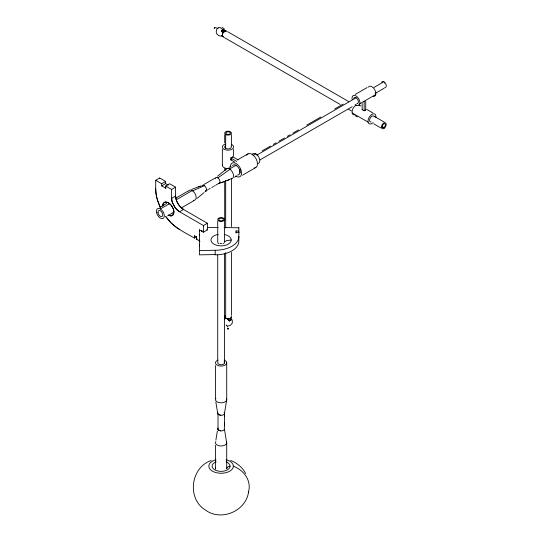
<?xml version="1.0" encoding="UTF-8"?>
<svg xmlns="http://www.w3.org/2000/svg" width="542" height="542" viewBox="0 0 542 542"><rect width="100%" height="100%" fill="white"/><g stroke="black" fill="none" stroke-linecap="round" stroke-linejoin="round"><path stroke-width="0.81" d="M159.856 206.516C157.41 200.845 155.73 194.802 155.703 188.589M161.665 185.804L165.649 188.243L166.143 187.952M165.649 188.101L165.649 186.028L169.626 183.731L175.588 187.173C175.317 193.399 174.897 200.425 179.192 205.526A11.551 6.673 60 0 0 183.548 209.476L207.41 223.263L207.41 229.903L203.433 232.2L201.448 231.055L201.942 230.763M165.649 183.508L161.665 185.947L161.665 183.731L155.703 180.29L155.703 189.144A31.517 18.198 60 0 0 157.376 199.89L160.317 207.45M207.41 223.677L207.41 223.263L203.433 225.56L179.571 211.78A11.551 6.673 60 0 1 175.215 207.823L172.2 202.003L171.611 197.776M165.649 186.028L171.611 189.47L171.611 198.331A10.535 6.084 60 0 0 172.505 202.911L175.174 207.769L179.571 211.78L183.548 209.483L179.151 205.472L176.482 200.615A10.535 6.084 60 0 1 175.588 196.035L175.588 195.479M194.483 237.965L194.483 238.101C184.165 232.132 172.586 226.874 165.798 216.549M196.475 239.117L199.957 241.265M199.456 250.546L215.208 250.262A23.624 13.638 0 0 0 238.832 236.617L238.832 237.254M199.456 245.912L199.456 244.632M199.456 241.319L199.456 240.038M199.456 235.689L199.707 234.557M199.456 231.102L199.456 229.822L201.448 230.967L201.942 230.682M201.448 231.326L201.448 230.967M203.433 225.973L203.433 225.56L203.433 232.2M215.208 254.564L199.456 254.855L199.456 229.822M224.469 425.924L224.469 422.618M224.469 241.671L224.469 219.524A3.374 1.951 0 0 0 219.408 217.837A3.374 1.951 0 0 0 219.408 221.211A3.374 1.951 0 0 0 224.469 219.524M224.91 318.303L224.91 318.445A4.275 2.466 60.6 0 1 225.35 318.262A4.275 2.473 60.3 0 1 225.702 318.222L226.387 318.33M225.689 134.511L225.689 148.454M231.238 319.658L229.252 320.952A4.275 2.473 60.3 0 0 228.101 319.414L226.692 318.439A4.282 2.507 61 0 1 227.477 318.838M236.021 232.681L238.832 232.396M236.021 231.061L238.832 231.061M238.832 232.681L238.832 232.118M238.832 227.809L224.083 227.525M224.469 416.568L224.469 414.915L224.469 427.387M217.742 413.146L218.494 414.596L220.73 415.294A3.374 1.951 0 0 0 223.873 414.467A3.374 1.951 0 0 0 224.103 412.476M217.742 428.736L218.494 430.192L220.73 430.883A3.374 1.951 0 0 0 223.873 430.057A3.374 1.951 0 0 0 224.103 428.065M162.749 205.736L163.156 203.636L164.809 202.112A8.055 4.654 60 0 1 168.318 202.755C172.22 205.079 176.529 212.464 171.828 215.791A8.055 4.654 60 0 1 168.318 215.147M202.132 185.608A3.374 1.951 60 0 1 204.93 186.163A3.374 1.951 60 0 1 206.488 189.951C206.854 191.082 204.036 191.949 205.94 190.872M215.513 177.979A3.374 1.951 60 0 1 216.766 177.417L217.22 177.539A3.374 1.951 60 0 1 219.991 182.159L219.483 183.284L218.284 183.514M206.488 189.951L206.075 190.994L205.093 191.36M219.991 182.159L219.578 183.196L218.595 183.562A3.374 1.951 60 0 1 218.128 183.474M215.879 440.104L217.369 431.012M224.449 413.566L226.719 399.664L226.719 362.828M248.575 491.757C246.217 511.031 221.095 521.756 205.547 510.097C186.672 498.83 190.554 467.407 211.238 460.524M224.496 241.949L226.448 240.641L231.224 240.018M222.511 34.918L221.766 35.847L223.724 36.978M227.958 328.398L227.647 328.926L228.595 328.845L227.681 328.947L227.904 328.411M225.235 318.073L224.91 318.445L224.91 316.182L225.377 316.453M238.067 159.897L232.83 156.868L230.838 158.013L230.838 159.849L234.483 161.956M223.724 32.5L224.72 31.138L225.709 30.819L225.709 31.355M217.586 176.191L224.727 170.344M197.01 198.426L204.151 192.579M357.72 103.386L357.72 103.386A3.374 1.951 60 0 1 356.941 103.569M230.364 325.403L232.335 323.012L232.22 319.827M214.415 27.534L214.232 28.475L214.632 27.452L217.755 28.36A4.499 2.595 60 0 1 222.755 30.013L222.884 30.081M217.884 177.898L229.991 169.28A5.623 3.245 60 0 1 233.521 175.52A5.623 3.245 60 0 1 230.607 178.636M225.709 30.819L223.751 29.688L222.247 30.366A3.381 1.965 -60.2 0 0 222.003 30.582A3.381 1.965 -60.2 0 0 221.759 30.826L221.963 31.192A4.255 2.48 60 0 1 222.166 31.544L222.66 33.428A4.275 2.392 60 0 1 222.627 34.302L222.654 33.401A4.275 2.466 59.5 0 0 222.532 32.615M155.703 180.29L159.68 177.993L165.649 181.435L165.649 183.65L168.298 185.181M161.665 183.731L165.649 181.435M171.611 189.47L175.588 187.173M237.423 159.958L248.033 153.833M171.611 198.331L175.588 196.035M355.213 94.444L367.144 87.553M159.849 207.342L166.672 203.406M175.764 198.155L188.264 190.94M228.961 167.444L231.149 166.177M160.364 208.955L169.646 203.596M176.272 199.768L192.186 190.581L192.62 190.859A5.623 3.245 60 0 1 196.129 196.854A5.623 3.245 60 0 1 193.616 200.283M236.122 165.208L229.557 169.002A5.623 3.245 60 0 0 225.838 169.809M253.094 155.412L255.831 153.833M203.738 184.605L214.625 178.318M262.179 150.866L270.553 146.028M273.344 144.416L276.135 142.81M278.927 141.198L284.509 137.973M287.301 136.36L290.092 134.748M292.883 133.136L298.466 129.917M306.84 125.08L320.796 117.025M334.753 108.962L343.127 104.132M256.766 155.134L356.209 97.716M373.966 87.465L383.912 81.727M206.78 190.384L207.627 189.896M208.467 189.415L210.16 188.44M211.847 187.464L213.534 186.489M214.375 186.001L215.221 185.513M216.068 185.025L217.755 184.05M260.004 159.917L352.117 106.733M375.152 93.434L384.224 88.197M359.874 103.705L375.782 94.518M167.688 215.811L172.234 213.182M181.326 207.932L193.833 200.716M234.53 177.22L236.718 175.96M242.565 175.181L255.824 167.525M179.815 229.347L179.571 229.49A34.857 20.129 60 0 1 170.784 222.552L165.716 216.515M196.475 236.956L194.483 238.101L194.734 235.743M194.483 235.892L196.719 236.895M196.97 238.968L196.475 239.252L196.475 237.037M204.375 185.696L192.62 190.859L192.186 190.581A5.623 3.245 60 0 0 189.239 190.384L188.792 190.818A5.623 3.245 60 0 0 188.616 191.089M365.735 101.246L365.735 109.89L364.143 110.805L362.158 109.66L362.158 103.373M191.732 189.382L200.493 186.075M220.174 183.101L230.004 179.388M198.338 186.888L200.384 186.116M221.353 182.654L223.399 181.882M227.708 180.256L229.855 179.443M228.785 318.418L229.91 318.5L231.238 317.537L231.238 319.8L229.252 320.952L228.074 319.407A4.275 2.466 59.8 0 0 227.484 318.906M221.766 35.847L222.498 35.657L221.766 35.847A4.275 2.466 59.5 0 0 221.963 35.718A4.261 2.446 61.5 0 0 222.125 35.535A4.275 2.466 59.5 0 0 222.518 34.952M226.285 318.303A4.275 2.466 59.8 0 0 225.709 318.229L224.91 318.445A3.374 1.951 0 0 1 225.187 318.113M221.61 35.921C218.954 36.592 216.136 34.329 216.17 31.605M221.902 243.521L220.235 243.514M207.647 227.525L218.182 227.525M220.73 415.294L218.013 414.156A3.374 1.951 0 0 1 217.864 412.794M220.73 430.883L218.013 429.745L218.013 414.156M222.024 27.324L224.259 28.861M230.668 460.409C236.942 462.936 242.572 467.4 245.648 473.498M168.318 215.154L171.394 215.899L172.979 215.038A7.398 4.275 60 0 0 173.887 212.166A7.398 4.275 60 0 0 172.979 208.25L171.367 205.52M358.824 104.83L360.809 105.975M366.778 109.423L372.747 112.865M227.816 31.788L348.547 101.49M374.366 116.401L384.136 122.038M222.755 30.006L224.72 31.138M223.724 31.964L221.766 30.833L222.247 30.366A3.381 1.965 -60.2 0 1 223.738 29.681A4.282 2.5 60 0 1 224.002 30.074M381.697 126.367L383.831 127.594M224.408 37.615L340.254 104.498M348.628 109.335L351.419 110.941M373.75 123.833L380.728 127.865M352.171 112.939L368.086 122.126M355.288 115.778L357.28 116.923M236.732 161.421L230.838 158.013A5.623 3.252 0.2 0 0 232.83 156.868M207.41 229.903L206.793 229.544M231.034 319.455L231.238 319.8A4.275 2.5 60 0 0 231.075 319.482M223.751 29.688L223.948 30.04M221.963 31.192L222.139 31.551M227.274 326.589L227.389 327.131M215.858 402.089L217.559 412.448M224.449 429.162L226.685 443.085A5.623 3.245 0 0 1 219.713 445.876A5.623 3.245 0 0 1 215.885 441.5M364.143 101.374L364.143 110.805A5.63 3.245 -60 0 1 364.942 110.256A5.61 3.238 -60 0 1 365.728 109.884M239.998 169.409L239.998 173.081M238.832 227.525L238.832 241.21A23.624 13.638 0 0 1 215.208 254.855L215.208 250.262M236.021 230.77L236.021 233.067M233.609 149.301L233.609 156.191M231.454 134.728L231.454 146.008M231.454 178.243L231.454 226.59M231.454 252.376L231.454 315.227M229.252 318.689L229.252 320.952M226.719 468.64L226.719 442.726A5.623 3.245 0 0 0 226.366 441.588M225.689 168.962L225.689 170.601M225.689 180.445L225.689 228.019M225.689 252.626L225.689 318.242M224.7 134.768L224.7 142.824M224.7 168.609L224.7 170.222M224.7 181.502L224.7 220.181M224.469 253.974L224.469 363.059M222.355 149.179L222.355 165.256M217.721 221.136L217.721 242.091M217.721 254.984L217.721 361.351M215.472 365.457L215.472 398.262M215.472 445.26L215.472 468.01M201.448 231.258L201.448 231.603M159.68 177.993L159.68 178.542M226.19 459.738A12.263 7.08 0 0 1 230.729 470.551A12.263 7.08 0 0 1 211.461 470.551A12.263 7.08 0 0 1 216.001 459.738M233.358 466.174A28.13 22.967 0 0 1 248.263 492.793M226.19 461.892A9.004 5.196 0 0 1 227.775 469.657A9.004 5.196 0 0 1 214.232 469.541A9.004 5.196 0 0 1 216.231 461.804M230.099 466.174A3.374 2.757 0 0 0 226.719 468.932A5.623 3.245 0 0 0 226.59 468.241M215.492 469.209A5.623 3.245 0 0 1 215.696 468.017M218.013 429.745A3.374 1.951 0 0 1 218.114 428.038M215.885 398.35A5.623 3.245 0 0 0 219.713 402.726A5.623 3.245 0 0 0 226.685 399.928L226.719 399.576A5.623 3.245 0 0 0 226.366 398.438M224.171 360.112A5.623 3.245 0 0 1 225.33 364.969A5.623 3.245 0 0 1 216.834 364.949A5.623 3.245 0 0 1 218.053 360.098M224.097 361.934A3.374 1.951 0 0 1 221.095 364.78A3.374 1.951 0 0 1 218.094 361.934M224.822 234.584A10.129 5.847 0 0 1 228.954 243.704A10.129 5.847 0 0 1 212.647 243.243A10.129 5.847 0 0 1 218.311 234.395M224.341 242.674A3.374 1.951 0 0 1 224.097 243.033M223.48 243.514A3.374 1.951 0 0 1 223.223 243.649M218.968 243.649A3.374 1.951 0 0 1 217.85 242.674M169.328 203.812A2.215 1.28 -60 0 1 168.298 202.762M171.367 205.52A8.089 4.668 60 0 0 168.318 202.755L165.242 202.01L163.657 202.871A7.398 4.275 60 0 0 162.769 206.306M173.792 211.509A5.454 3.15 60 0 1 173.67 211.861M172.708 212.769A5.711 3.299 60 0 1 172.078 212.979M215.282 178.589A3.374 1.951 60 0 1 215.411 178.169M252.294 154.28A5.623 3.245 60 0 1 258.785 157.065A5.623 3.245 60 0 1 257.274 163.542M201.834 186.17A3.374 1.951 60 0 1 201.909 185.967M231.251 144.301A5.623 3.245 0 0 1 231.996 149.219A5.623 3.245 0 0 1 223.467 148.881A5.623 3.245 0 0 1 225.364 144.07M227.952 168.562A5.623 3.245 0 0 1 222.498 164.605M231.197 146.354A3.374 1.951 0 0 1 227.525 148.874A3.374 1.951 0 0 1 225.16 145.873M230.472 167.241A7.873 4.546 60 0 1 235.851 163.338A7.873 4.546 60 0 1 241.583 173.271A7.873 4.546 60 0 1 235.519 175.981M247.606 154.131A7.873 4.546 60 0 1 256.251 159.118A7.873 4.546 60 0 1 254.489 167.871M246.752 155.324A7.873 4.546 60 0 1 247.267 154.47M232.484 165.716A5.623 3.245 60 0 1 238.975 168.501A5.623 3.245 60 0 1 237.464 174.978M231.17 316.081A3.374 1.951 0 0 1 227.775 318.804A3.374 1.951 0 0 1 225.276 315.769M381.69 82.194A3.374 1.951 60 0 1 385.592 83.495A3.374 1.951 60 0 1 384.793 87.547M359.57 105.541A5.623 3.245 -60 0 1 359.732 105.839M354.664 114.836A5.623 3.245 -60 0 1 352.171 111.002A5.623 3.245 -60 0 1 356.324 104.992M373.153 122.614A5.623 3.245 -60 0 1 368.038 121.855A5.623 3.245 -60 0 1 372.008 114.301A5.623 3.245 -60 0 1 375.897 117.404M362.158 109.653A5.63 3.259 -60.1 0 1 362.354 109.498M371.087 121.984A3.374 1.951 -60 0 1 370.369 117.797A3.374 1.951 -60 0 1 374.265 116.821M352.144 99.484A5.623 3.245 60 0 1 355.559 95.683A5.623 3.245 60 0 1 359.956 103.027A5.623 3.245 60 0 1 355.146 104.504M368.384 87.12A5.623 3.245 60 0 1 374.888 90.006A5.623 3.245 60 0 1 373.296 96.415M353.702 98.38A3.374 1.951 60 0 1 356.982 98.563A3.374 1.951 60 0 1 357.998 103.136M223.622 36.978A3.374 1.951 -60 0 1 223.121 32.771A3.374 1.951 -60 0 1 226.942 31.612M229.679 325.444A1.863 1.077 0 0 1 228.433 325.952M227.945 325.972A1.863 1.077 0 0 1 226.509 325.478M226.292 325.2A1.863 1.077 0 0 1 226.217 324.902M224.144 30.372A4.282 2.5 60 0 1 224.232 30.569M221.705 30.874A4.275 2.392 60 0 1 221.895 31.219M222.071 31.572A4.275 2.392 60 0 1 222.464 32.662M216.522 31.124A1.863 1.077 -60.1 0 1 216.814 29.356A1.863 1.077 -60.1 0 1 218.196 28.191M384.495 83.109A2.249 1.301 60 0 1 384.644 83.272M224.957 319.021A4.499 2.602 60 0 1 225.174 318.364M231.427 159.626L230.838 159.849A5.63 3.259 0.1 0 0 231.427 159.626M229.584 169.023L229.991 169.28L229.612 169.036M219.801 220.587A2.249 1.301 0 0 0 223.338 219.639A2.249 1.301 0 0 0 220.147 218.345A2.249 1.301 0 0 0 219.801 220.587M156.509 212.464A5.623 3.245 60 0 0 163.142 218.433A5.623 3.245 60 0 0 161.428 209.74A5.623 3.245 60 0 0 156.509 212.464M158.007 212.62A3.374 1.951 60 0 0 161.868 216.556A3.374 1.951 60 0 0 161.211 211.461A3.374 1.951 60 0 0 158.007 212.62M226.095 134.714A3.374 1.951 0 0 0 231.434 133.339A3.374 1.951 0 0 0 226.698 131.354A3.374 1.951 0 0 0 226.095 134.714M226.759 134.186A2.249 1.301 0 0 0 230.316 133.271A2.249 1.301 0 0 0 227.159 131.95A2.249 1.301 0 0 0 226.759 134.186M384.447 128.061A3.374 1.951 -60 0 0 385.518 122.838A3.374 1.951 -60 0 0 381.521 126.374A3.374 1.951 -60 0 0 384.447 128.061M384.237 127.295A2.249 1.301 -60 0 0 384.956 123.806A2.249 1.301 -60 0 0 382.293 126.171A2.249 1.301 -60 0 0 384.237 127.295"/></g></svg>
